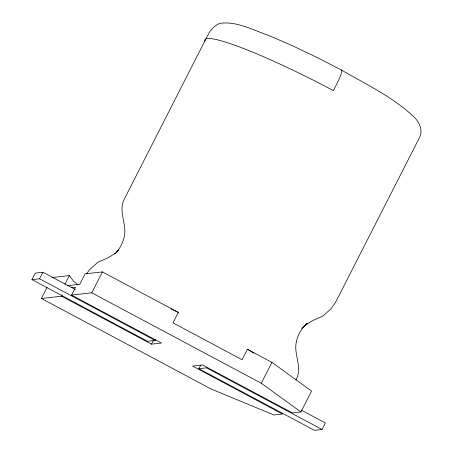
<?xml version="1.0" encoding="UTF-8"?>
<svg xmlns="http://www.w3.org/2000/svg" width="453" height="453" viewBox="0 0 453 453"><rect width="100%" height="100%" fill="white"/><g stroke="black" fill="none" stroke-linecap="round" stroke-linejoin="round"><path stroke-width="0.68" d="M295.866 380.033C302.332 368.946 295.237 357.247 295.786 345.696C296.477 337.083 300.679 328.895 307.213 323.261L301.93 328.453L304.122 326.279M155.747 339.246L155.141 340.435L147.525 341.285L31.948 279.626L35.277 273.091L42.893 272.242L75.209 289.478M31.948 279.626L39.564 278.771L42.893 272.242M67.452 285.684L79.785 284.303L85.113 273.85L102.423 271.913L178.329 312.406L173.001 322.859L242.072 359.71L247.4 349.257L271.936 362.349L311.585 391.064L300.934 411.975L292.434 412.921L202.542 364.965L192.582 366.081L282.474 414.036L273.98 414.988L210.894 388.895L41.382 298.465L47.021 287.395M64.966 284.224L69.354 275.617L73.743 281.426L78.069 284.92M41.382 298.465L61.597 296.2L62.214 294.994M61.597 296.2L151.489 344.155L161.449 343.04L71.557 295.084L75.555 287.242L71.568 287.689M71.557 295.084L91.772 292.825L102.423 271.913M151.489 344.155L153.335 340.537M204.875 41.07A117.995 13.154 27 0 1 333.363 90.589L337.428 82.627A14.756 2.446 -61.9 0 0 341.16 69.887L317.389 57.656L293.657 46.314L269.739 35.878C253.776 30.493 237.287 20.985 219.92 23.307C215.226 25.102 211.545 28.913 208.89 33.086L124.988 197.751C118.165 209.161 125.328 220.883 124.835 232.746C124.241 239.909 121.268 246.789 116.495 252.162L118.686 249.988L114.728 253.884M301.177 410.033L325.413 422.96L322.083 429.495L314.467 430.35L198.89 368.691L200.707 365.124M300.934 411.975L261.285 383.255L271.936 362.349M86.614 273.867L89.377 269.841L97.701 262.383L108.493 257.593L115.628 252.972L114.739 253.85M304.994 325.469L312.128 320.849L322.921 316.058L331.239 308.595L335.582 302.276L419.484 137.616C423.255 130.526 419.506 122.537 414.348 117.304C393.317 97.163 366.341 84.473 341.352 69.989M52.038 277.553L69.354 275.617M198.89 368.691L206.506 367.836L322.083 429.495M170.77 308.799L178.329 312.406M91.772 292.825L261.285 383.255M39.564 278.771L155.141 340.435M247.4 349.257L253.929 353.176"/></g></svg>
